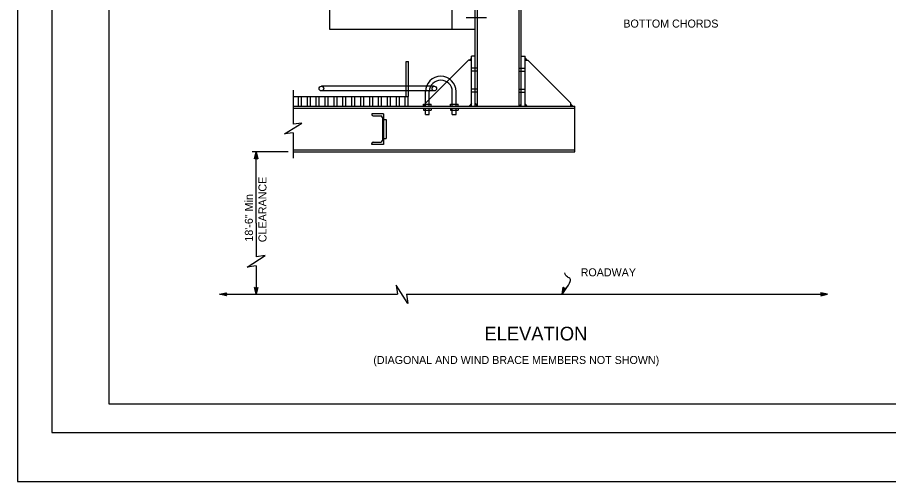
# Model space of a CAD drawing. Extents: x -893 to 867, y -474 to 712.
# Drawn here: x -893 to -131, y -474 to -68 of the extents above; entities that cross this region are included whole.
import ezdxf

# ---------------------------------------------------------------- set-up
doc = ezdxf.new("R2010")
doc.units = 0
for name, color, linetype in [('10 Sheet Format', 7, 'Continuous'), ('220 Structural Steel', 7, 'Continuous'), ('60 Nongeo Data', 7, 'Continuous'), ('str_Center-Line-A', 7, 'Continuous'), ('str_Dimensions-A', 7, 'Continuous'), ('str_Grades-A', 7, 'Continuous'), ('str_Misc-Steel-A', 7, 'Continuous'), ('str_Misc-Steel-B', 7, 'Continuous'), ('str_Misc-Steel-C', 7, 'Continuous'), ('str_Misc-Steel-D', 7, 'Continuous'), ('str_Misc-Steel-F', 7, 'Continuous'), ('str_Text-A', 7, 'Continuous')]:
    doc.layers.add(name, color=color, linetype=linetype)

# ---------------------------------------------------------------- blocks, each defined once
blk = doc.blocks.new('AHT')
at = {"layer": '60 Nongeo Data'}
blk.add_lwpolyline([(-5.9055, 1.3189), (0, 0), (-5.9059, -1.3094), (-5.6957, -0.9602), (-1.3693, -0.0035), (-5.6968, 0.9693), (-5.4886, 0.6205), (-2.7193, 0.002), (-5.4858, -0.6114), (-5.2756, -0.2622), (-4.0791, 0.0031), (-5.2799, 0.2713), (-5.1181, 0), (-5.9059, -1.3094), (-5.1181, 0)], close=True, dxfattribs=at)

msp = doc.modelspace()

# ---------------------------------------------------------------- linework, layer by layer
at = {"layer": '10 Sheet Format'}
for p, q in [((-863.45, 668.96), (-863.45, -431.04)), ((-813.45, 643.96), (-813.45, -406.04)), ((-813.45, -406.04), (811.55, -406.04)), ((-863.45, -431.04), (836.55, -431.04))]:
    msp.add_line(p, q, dxfattribs=at)
for points in [[(-893.45, -474.04), (866.55, -474.04), (866.55, 711.96), (-893.45, 711.96)], [(-863.45, -431.04), (836.55, -431.04), (836.55, 668.96), (-863.45, 668.96)]]:
    msp.add_lwpolyline(points, close=True, dxfattribs=at)
at = {"layer": '220 Structural Steel'}
for p, q in [((-492.87, -145.75), (-492.87, -105.55)), ((-492.87, -145.75), (-492.87, -105.55)), ((-492.87, -145.75), (-492.87, -105.55)), ((-452.67, -145.75), (-452.67, -102.21)), ((-452.67, -145.75), (-452.67, -105.55)), ((-523.02, -119.77), (-523.02, -119.77)), ((-528.69, -128.54), (-627.47, -128.54)), ((-523.02, -123.12), (-523.02, -123.12)), ((-528.69, -132.56), (-627.47, -132.56)), ((-536.42, -145.75), (-536.42, -133.17)), ((-533.07, -145.75), (-533.07, -133.17)), ((-512.97, -145.75), (-512.97, -133.17)), ((-509.62, -145.75), (-509.62, -133.17)), ((-538.1, -144.08), (-534.75, -144.08)), ((-538.1, -145.75), (-538.1, -144.08)), ((-534.75, -144.08), (-531.4, -144.08)), ((-531.4, -145.75), (-531.4, -144.08)), ((-514.65, -144.08), (-511.3, -144.08)), ((-514.65, -145.75), (-514.65, -144.08)), ((-511.3, -144.08), (-507.95, -144.08)), ((-507.95, -145.75), (-507.95, -144.08)), ((-538.1, -147.64), (-538.1, -149.31)), ((-538.1, -149.31), (-534.75, -149.31)), ((-536.42, -153.27), (-536.42, -147.63)), ((-534.75, -149.31), (-531.4, -149.31)), ((-533.07, -153.27), (-533.07, -147.63)), ((-531.4, -147.64), (-531.4, -149.31)), ((-514.65, -147.64), (-514.65, -149.31)), ((-514.65, -149.31), (-511.3, -149.31)), ((-512.97, -153.27), (-512.97, -147.63)), ((-511.3, -149.31), (-507.95, -149.31)), ((-509.62, -153.27), (-509.62, -147.63)), ((-507.95, -147.64), (-507.95, -149.31)), ((-536.42, -153.27), (-533.07, -153.27)), ((-512.97, -153.27), (-509.62, -153.27))]:
    msp.add_line(p, q, dxfattribs=at)
for centre in [(-627.47, -130.55), (-528.69, -130.55)]:
    msp.add_circle(centre, 2.01, dxfattribs=at)
for radius, start, end in [(13.4, 90, 180), (13.4, 0, 90), (10.05, 90, 180), (10.05, 0, 90)]:
    msp.add_arc((-523.02, -133.17), radius, start, end, dxfattribs=at)
at = {"layer": 'str_Center-Line-A'}
msp.add_line((-483, -68.78), (-500.87, -68.78), dxfattribs=at)
at = {"layer": 'str_Dimensions-A'}
for p, q in [((-656.46, -185.95), (-688.07, -185.95)), ((-684.57, -248.22), (-684.57, -185.95)), ((-684.57, -248.22), (-684.57, -277.49)), ((-684.57, -285.49), (-684.57, -310.29))]:
    msp.add_line(p, q, dxfattribs=at)
msp.add_lwpolyline([(-684.57, -285.49), (-692.57, -286.49), (-676.57, -276.49), (-684.57, -277.49)], dxfattribs=at)
msp.add_open_spline([(-416.92, -310.29), (-402.83, -291.53), (-412.83, -299.29), (-414.56, -291.53)], degree=3, dxfattribs=at)
at = {"layer": 'str_Grades-A'}
for p, q in [((-716.52, -310.29), (-590.24, -310.29)), ((-716.52, -310.29), (-716.52, -310.29)), ((-710.62, -308.98), (-710.62, -308.98)), ((-710.62, -311.61), (-710.62, -311.61)), ((-590.24, -310.29), (-560.97, -310.29)), ((-552.97, -310.29), (-528.17, -310.29)), ((-528.17, -310.29), (-184.68, -310.29)), ((-190.58, -308.98), (-190.58, -308.98)), ((-190.58, -311.61), (-190.58, -311.61)), ((-184.68, -310.29), (-184.68, -310.29))]:
    msp.add_line(p, q, dxfattribs=at)
msp.add_lwpolyline([(-552.97, -310.29), (-551.97, -318.29), (-561.97, -302.29), (-560.97, -310.29)], dxfattribs=at)
for points in [[(-710.62, -311.61), (-716.52, -310.29), (-710.62, -308.98), (-710.83, -309.33), (-715.15, -310.29), (-710.83, -311.26), (-711.03, -310.91), (-713.8, -310.29), (-711.04, -309.68), (-711.25, -310.03), (-712.44, -310.3), (-711.24, -310.56), (-711.41, -310.29), (-710.62, -308.98), (-711.41, -310.29)], [(-190.58, -311.61), (-184.68, -310.29), (-190.58, -308.98), (-190.37, -309.33), (-186.05, -310.29), (-190.37, -311.26), (-190.17, -310.91), (-187.4, -310.29), (-190.16, -309.68), (-189.95, -310.03), (-188.76, -310.3), (-189.96, -310.56), (-189.8, -310.29), (-190.58, -308.98), (-189.8, -310.29)]]:
    msp.add_lwpolyline(points, close=True, dxfattribs=at)
at = {"layer": 'str_Misc-Steel-A'}
for p, q in [((-492.87, -78.74), (-512.96, -78.74)), ((-553.26, -106.73), (-551.4, -106.73)), ((-553.26, -137.38), (-553.26, -106.73)), ((-551.4, -137.38), (-551.4, -106.73)), ((-652.21, -137.38), (-551.4, -137.38)), ((-647.57, -145.75), (-647.57, -137.38)), ((-644.97, -145.75), (-644.97, -137.38)), ((-639.76, -145.75), (-639.76, -137.38)), ((-637.16, -145.75), (-637.16, -137.38)), ((-631.97, -145.75), (-631.97, -137.38)), ((-629.37, -145.75), (-629.37, -137.38)), ((-624.18, -145.75), (-624.18, -137.38)), ((-621.58, -145.75), (-621.58, -137.38)), ((-616.39, -145.75), (-616.39, -137.38)), ((-613.79, -145.75), (-613.79, -137.38)), ((-608.6, -145.75), (-608.6, -137.38)), ((-606, -145.75), (-606, -137.38)), ((-600.81, -145.75), (-600.81, -137.38)), ((-598.22, -145.75), (-598.22, -137.38)), ((-593.02, -145.75), (-593.02, -137.38)), ((-590.43, -145.75), (-590.43, -137.38)), ((-585.23, -145.75), (-585.23, -137.38)), ((-582.64, -145.75), (-582.64, -137.38)), ((-577.45, -145.75), (-577.45, -137.38)), ((-574.85, -145.75), (-574.85, -137.38)), ((-569.66, -145.75), (-569.66, -137.38)), ((-567.06, -145.75), (-567.06, -137.38)), ((-561.87, -145.75), (-561.87, -137.38)), ((-559.27, -145.75), (-559.27, -137.38)), ((-554.08, -145.75), (-554.08, -137.38)), ((-551.48, -145.75), (-551.48, -137.38))]:
    msp.add_line(p, q, dxfattribs=at)
at = {"layer": 'str_Misc-Steel-B'}
for p, q in [((-496.22, -145.75), (-496.22, -102.21)), ((-492.87, -102.21), (-496.22, -102.21)), ((-492.87, -145.75), (-492.87, -102.21)), ((-452.67, -102.21), (-449.32, -102.21)), ((-452.67, -145.75), (-452.67, -102.21)), ((-449.32, -145.75), (-449.32, -102.21)), ((-491, -112.59), (-496.22, -112.59)), ((-454.55, -112.59), (-449.32, -112.59)), ((-491, -115.27), (-496.22, -115.27)), ((-454.55, -115.27), (-449.32, -115.27)), ((-491, -131.01), (-496.22, -131.01)), ((-491, -133.7), (-496.22, -133.7)), ((-454.55, -131.01), (-449.32, -131.01)), ((-454.55, -133.7), (-449.32, -133.7))]:
    msp.add_line(p, q, dxfattribs=at)
for points in [[(-490.78, -145.75), (-492.87, -145.75), (-492.87, -143.67)], [(-454.35, -145.75), (-452.67, -145.75), (-452.67, -144.08)]]:
    msp.add_lwpolyline(points, close=True, dxfattribs=at)
at = {"layer": 'str_Misc-Steel-C'}
for p, q in [((-498.73, -105.56), (-536.42, -143.24)), ((-496.22, -105.56), (-498.73, -105.56)), ((-496.22, -145.75), (-496.22, -105.56)), ((-496.22, -145.75), (-496.22, -105.56)), ((-449.32, -105.56), (-446.81, -105.56)), ((-449.32, -145.75), (-449.32, -105.56)), ((-446.81, -105.56), (-409.12, -143.24)), ((-536.42, -145.75), (-536.42, -143.24)), ((-409.12, -145.75), (-409.12, -143.24))]:
    msp.add_line(p, q, dxfattribs=at)
for points in [[(-497.9, -105.56), (-496.22, -105.56), (-496.22, -103.88)], [(-447.65, -105.56), (-449.32, -105.56), (-449.32, -103.88)], [(-538.1, -145.75), (-536.42, -145.75), (-536.42, -144.08)], [(-498.31, -145.75), (-496.22, -145.75), (-496.22, -143.67)], [(-447.65, -145.75), (-449.32, -145.75), (-449.32, -144.08)], [(-407.45, -145.75), (-409.12, -145.75), (-409.12, -144.08)]]:
    msp.add_lwpolyline(points, close=True, dxfattribs=at)
at = {"layer": 'str_Misc-Steel-D'}
for p, q in [((-492.87, -102.21), (-492.87, 575.68)), ((-491, -145.75), (-491, 575.68)), ((-454.55, -145.75), (-454.55, 575.68)), ((-452.67, -102.21), (-452.67, 575.68)), ((-652.21, -132), (-652.21, -161.58)), ((-652.21, -145.75), (-405.77, -145.75)), ((-652.21, -147.63), (-405.77, -147.63)), ((-405.77, -185.95), (-405.77, -145.75)), ((-573.27, -152.45), (-583.46, -152.45)), ((-583.46, -152.45), (-583.46, -153.12)), ((-582.12, -154.46), (-575.45, -154.46)), ((-574.11, -155.8), (-574.11, -175.9)), ((-573.27, -152.45), (-573.27, -179.25)), ((-573.27, -157.48), (-570.76, -157.48)), ((-570.76, -157.48), (-570.76, -174.23)), ((-652.21, -169.19), (-652.21, -191.28)), ((-573.27, -174.23), (-570.76, -174.23)), ((-583.46, -179.25), (-583.46, -178.58)), ((-573.27, -179.25), (-583.46, -179.25)), ((-582.12, -177.24), (-575.45, -177.24)), ((-652.21, -184.08), (-405.77, -184.08)), ((-652.21, -185.95), (-405.77, -185.95))]:
    msp.add_line(p, q, dxfattribs=at)
msp.add_lwpolyline([(-652.21, -169.19), (-659.83, -170.15), (-644.59, -160.62), (-652.21, -161.58)], dxfattribs=at)
for centre, start, end in [((-582.12, -153.12), 180, 270), ((-575.45, -155.8), 0, 90), ((-582.12, -178.58), 90, 180), ((-575.45, -175.9), 270, 0)]:
    msp.add_arc(centre, 1.34, start, end, dxfattribs=at)
at = {"layer": 'str_Misc-Steel-F'}
for p, q in [((-620.07, -78.74), (-620.07, 575.6)), ((-512.96, -78.74), (-512.96, 575.68)), ((-512.96, -78.74), (-620.07, -78.74))]:
    msp.add_line(p, q, dxfattribs=at)

# ---------------------------------------------------------------- block references
at = {"layer": 'str_Dimensions-A', "yscale": 1.011982026250654}
for p, xscale, rotation in [((-684.57, -185.95), 1.0169299288180917, 90), ((-684.57, -310.29), 1.0169299288180917, -90), ((-416.92, -310.29), 1.0169299288180915, -110.39432246768095)]:
    msp.add_blockref('AHT', p, dxfattribs=dict(at, xscale=xscale, rotation=rotation))

# ---------------------------------------------------------------- texts
at = {"layer": 'str_Text-A'}
for s, height, p in [('BOTTOM CHORDS', 7, (-363.33, -77.18)), ('ROADWAY', 7, (-400.65, -294.62)), ('ELEVATION', 12, (-484.89, -350.69)), ('(DIAGONAL AND WIND BRACE MEMBERS NOT SHOWN)', 7, (-582.07, -371.25))]:
    msp.add_text(s, height=height, dxfattribs=at).set_placement(p)
for s, p in [('CLEARANCE', (-675.56, -264.79)), ('18\'-6" Min', (-687.46, -264.31))]:
    msp.add_text(s, height=7, rotation=90, dxfattribs=at).set_placement(p)

doc.saveas('drawing.dxf')
